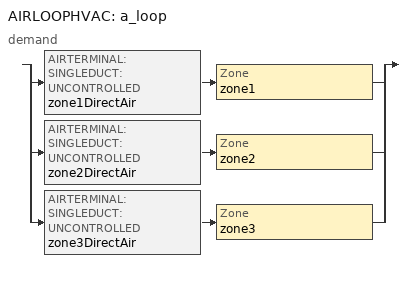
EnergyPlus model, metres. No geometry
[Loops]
AIRLOOPHVAC 'a_loop'
 demand: split
  | AIRTERMINAL:SINGLEDUCT:UNCONTROLLED 'zone1DirectAir' > Zone 'zone1'
  | AIRTERMINAL:SINGLEDUCT:UNCONTROLLED 'zone2DirectAir' > Zone 'zone2'
  | AIRTERMINAL:SINGLEDUCT:UNCONTROLLED 'zone3DirectAir' > Zone 'zone3'
[AIRTERMINAL:SINGLEDUCT:UNCONTROLLED] Maximum Air Flow Rate=autosize
zone1DirectAir; zone2DirectAir; zone3DirectAir
[Zone equipment]
zone1: zone1DirectAir
zone2: zone2DirectAir
zone3: zone3DirectAir
[AIRLOOPHVAC]
a_loop: Design Supply Air Flow Rate=0
